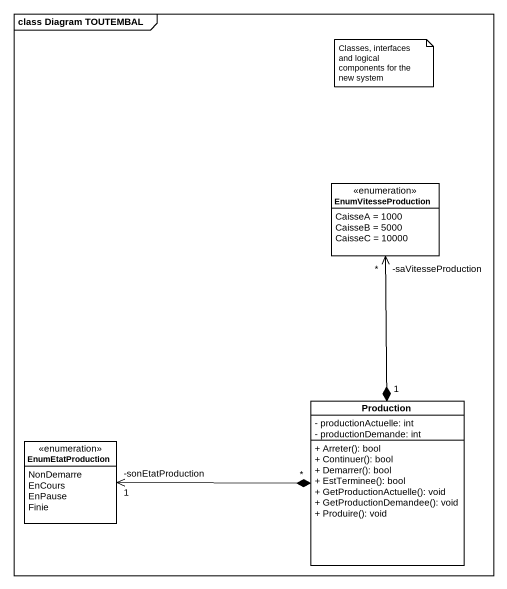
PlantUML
@startuml
mainframe class Diagram TOUTEMBAL
hide circle
hide empty members
skinparam classAttributeIconSize 0
enum EnumVitesseProduction {
  CaisseA = 1000
  CaisseB = 5000
  CaisseC = 10000
}
class Production {
  - productionActuelle: int
  - productionDemande: int
  + Arreter(): bool
  + Continuer(): bool
  + Demarrer(): bool
  + EstTerminee(): bool
  + GetProductionActuelle(): void
  + GetProductionDemandee(): void
  + Produire(): void
}
enum EnumEtatProduction {
  NonDemarre
  EnCours
  EnPause
  Finie
}
EnumVitesseProduction "-saVitesseProduction\n*" <--* "1" Production
EnumEtatProduction "-sonEtatProduction\n1" <-right-* "*" Production
note as N1
  Classes, interfaces and logical components for the new system
end note
@enduml
